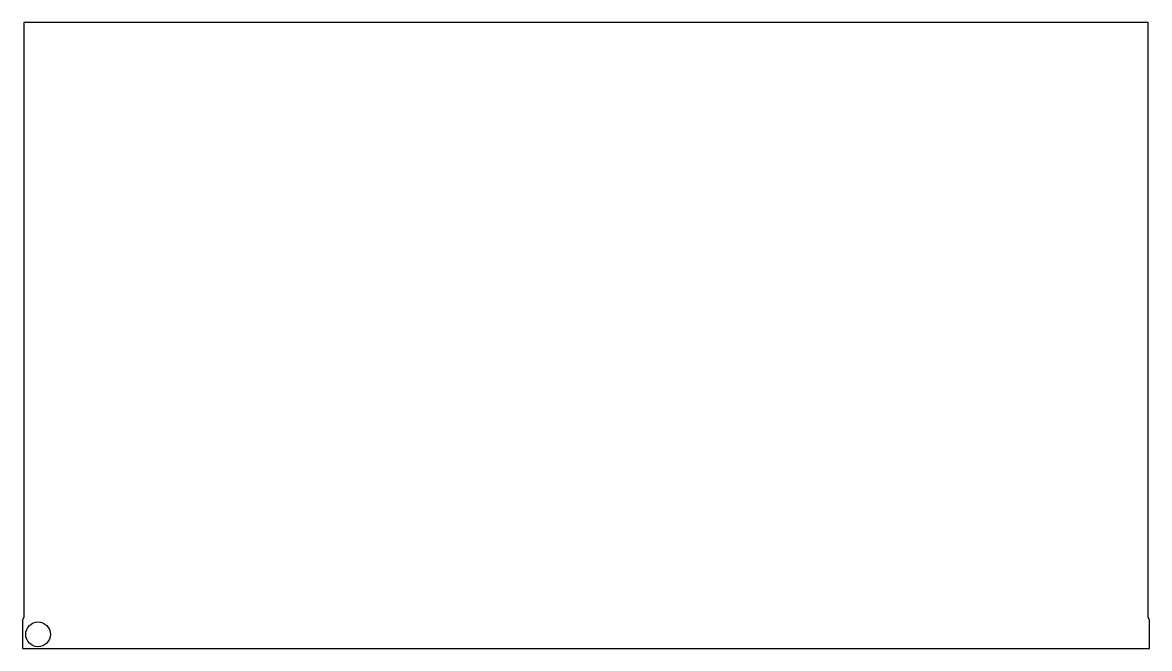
# Model space of a CAD drawing. Header units: millimetres. Extents: x 0 to 798, y 0 to 443.
import ezdxf

# ---------------------------------------------------------------- set-up
doc = ezdxf.new("R2010")
doc.units = ezdxf.units.MM
doc.layers.get('0').update_dxf_attribs({"linetype": 'CONTINUOUS'})

msp = doc.modelspace()

# ---------------------------------------------------------------- linework, layer by layer
msp.add_lwpolyline([(0, 20), (0, 0), (797.8, 0), (797.8, 20), (796.9, 22.26), (796.9, 443.26), (0.9, 443.26), (0.9, 22.26)], close=True)
msp.add_circle((11, 10), 8.75)

doc.saveas('drawing.dxf')
